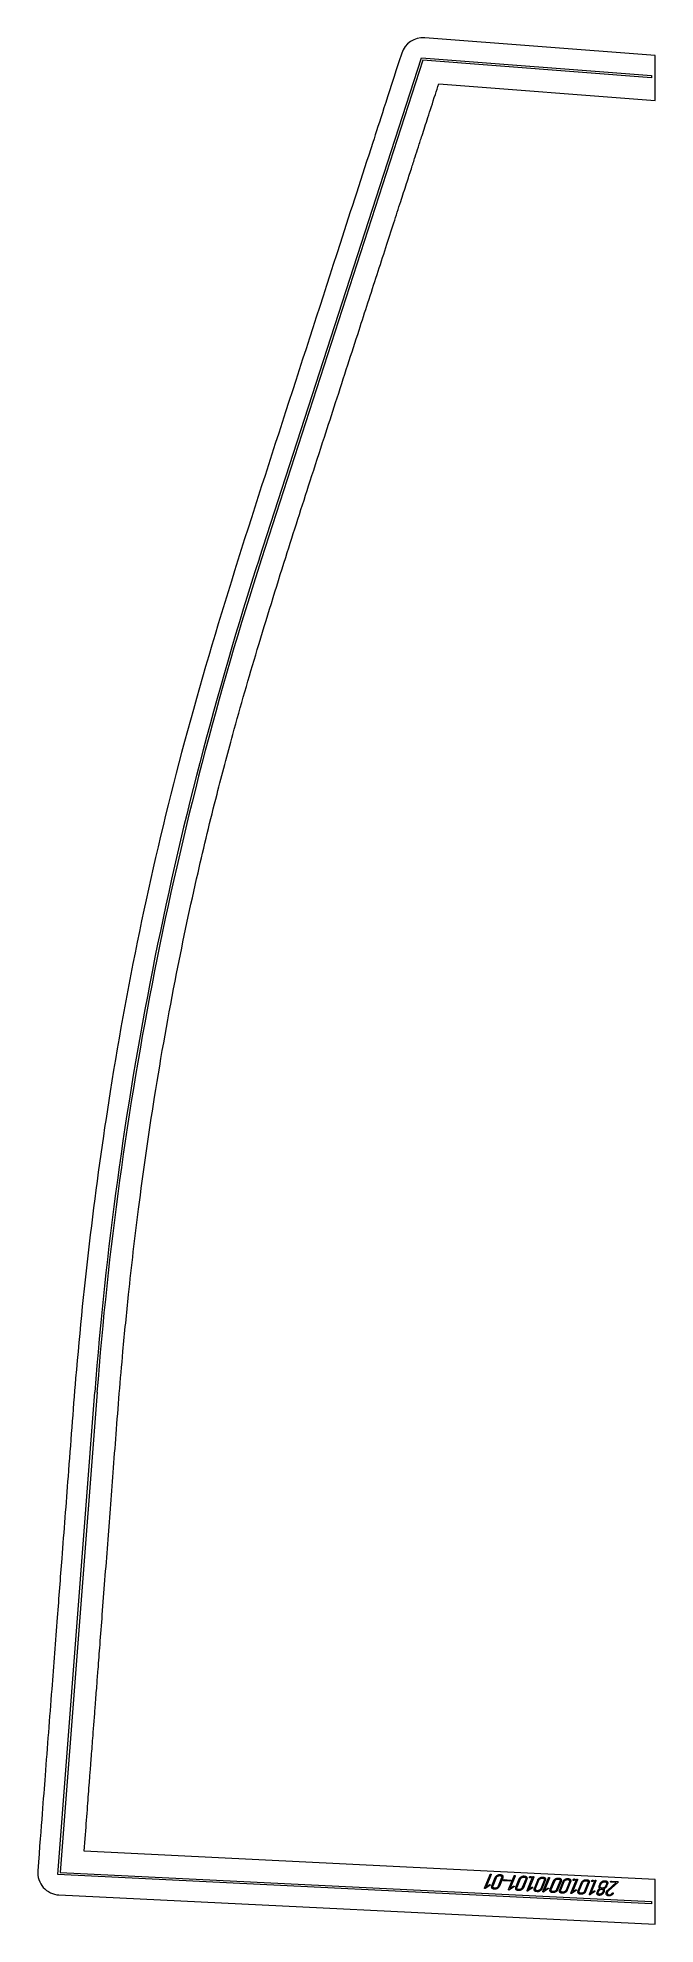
# Model space of a CAD drawing. Header units: millimetres. Extents: x 638 to 1466, y 0 to 2527.
import ezdxf

# ---------------------------------------------------------------- set-up
doc = ezdxf.new("R2010")
doc.units = ezdxf.units.MM
doc.linetypes.add('K5LT_BASIC', pattern=[0])
doc.layers.add('Engraving', color=7, linetype='Continuous')

msp = doc.modelspace()

# ---------------------------------------------------------------- linework, layer by layer
at = {"color": 143, "linetype": 'K5LT_BASIC', "lineweight": 15, "true_color": 0x33acca}
for p, q in [((1466.2, 2503.4), (1157, 2527.2)), ((1466.2, 2473.3), (1466.2, 2503.4)), ((1175.9, 2465.6), (1466.2, 2443.2)), ((1466.2, 2443.2), (1466.2, 2473.3)), ((1466.2, 60.1), (700.4, 97.8)), ((1466.2, 27), (1466.2, 60.1)), ((666.6, 39.4), (1466.2, 0)), ((1466.2, 0), (1466.2, 27))]:
    msp.add_line(p, q, dxfattribs=at)
for centre, start, end in [((1154.7, 2497.3), 85.5944, 162.0433), ((668.1, 69.3), 175.6028, 267.1824)]:
    msp.add_arc(centre, 30, start, end, dxfattribs=at)
for points, knots in [([(1126.2, 2506.5), (1105.5, 2442.7), (1081.8, 2369.7), (1033.8, 2221.5), (946.1, 1950.6), (824.1, 1577.2), (733.1, 1141.8), (694.6, 815.4), (679.4, 607.1), (671.1, 500.4), (663.8, 405.4), (656.4, 308.4), (648.5, 206.3), (643.1, 136.3), (638.2, 71.6)], [0.181955, 0.181955, 0.181955, 0.181955, 0.606807, 1.291624, 2.436653, 4.729106, 6.953842, 8.809289, 9.445033, 9.975855, 10.358015, 10.823447, 11.383072, 11.839148, 11.839148, 11.839148, 11.839148]), ([(700.4, 97.8), (701.6, 113.7), (703.8, 142.1), (705.9, 169.6), (707.3, 188.5), (708.1, 199), (708.7, 206.7), (709.4, 215), (710.2, 225.7), (711.2, 238.9), (712.4, 255), (713.9, 273.5), (715.6, 295.7), (717.3, 318.3), (719.4, 345.2), (721.8, 376.8), (724.9, 416.8), (728.3, 461.7), (732, 509), (735.7, 557), (739.4, 606.2), (743.3, 657.7), (747.5, 711.7), (752.9, 773.9), (761, 856.4), (774.3, 970.1), (794.8, 1113.8), (821.6, 1264.1), (850.3, 1399.3), (876.1, 1505.8), (902.5, 1605.4), (933.1, 1711.1), (968.3, 1824.2), (998.7, 1918.9), (1021.2, 1988.1), (1038, 2040), (1053.5, 2087.8), (1068, 2132.3), (1081, 2172.6), (1093, 2209.6), (1104.6, 2245.3), (1115.1, 2277.9), (1124.4, 2306.4), (1132.2, 2330.5), (1138.7, 2350.5), (1143.9, 2366.7), (1148.6, 2381.3), (1154, 2397.9), (1161, 2419.5), (1168.8, 2443.6), (1174.3, 2460.6), (1175.9, 2465.6)], [0, 0, 0, 0, 0.570915, 1.195858, 1.517762, 1.722078, 1.848554, 1.993111, 2.233879, 2.505669, 2.806903, 3.225755, 3.650925, 4.175018, 4.619769, 5.307957, 6.13001, 7.085474, 8.07845, 9.047224, 10.04676, 11.105211, 12.228642, 13.397406, 14.979417, 17.358333, 20.476456, 23.949208, 26.79166, 29.026666, 30.735068, 33.186324, 35.843302, 38.04927, 39.313361, 40.315371, 41.401607, 42.403841, 43.19663, 44.007542, 44.792693, 45.504711, 46.116795, 46.636174, 47.063102, 47.405273, 47.696707, 47.999618, 48.417285, 48.837344, 49, 49, 49, 49])]:
    msp.add_open_spline(points, degree=3, knots=knots, dxfattribs=at)
at = {"layer": 'Engraving', "color": 143, "linetype": 'K5LT_BASIC', "lineweight": 15, "true_color": 0x33acca}
for p, q in [((935.3, 1830), (1152.6, 2500.5)), ((1154.7, 2497.3), (938.1, 1829.1)), ((1152.6, 2500.5), (1461.2, 2476.7)), ((1461.2, 2473.7), (1154.7, 2497.3)), ((1461.2, 2476.7), (1461.2, 2473.7)), ((664.9, 66.5), (714.6, 712.9)), ((717.6, 712.7), (668.1, 69.3)), ((1461.2, 27.3), (664.9, 66.5)), ((668.1, 69.3), (1461.2, 30.3)), ((1237.3, 48.5), (1244.7, 66.6)), ((1244.3, 51.9), (1238.3, 48)), ((1246.1, 66.5), (1239.4, 50.1)), ((1239.4, 50.1), (1243.7, 52.9)), ((1247.2, 51.5), (1251.7, 62.6)), ((1248.6, 51.4), (1253.1, 62.6)), ((1260.2, 62.1), (1255.7, 51)), ((1257.1, 65.2), (1258.5, 65.1)), ((1261.6, 62.1), (1257.1, 50.9)), ((1257.7, 66.6), (1259.1, 66.5)), ((1271.3, 57.9), (1262.8, 58.4)), ((1263.4, 59.8), (1271.9, 59.3)), ((1269.6, 46.6), (1276.9, 64.7)), ((1278.3, 64.6), (1271.7, 48.2)), ((1271.7, 48.2), (1275.9, 51)), ((1279.4, 49.6), (1283.9, 60.7)), ((1280.8, 49.5), (1285.3, 60.7)), ((1292.4, 60.2), (1287.9, 49.1)), ((1289.3, 63.3), (1290.7, 63.2)), ((1293.9, 60.2), (1289.3, 49)), ((1289.9, 64.7), (1291.3, 64.6)), ((1294.4, 45.2), (1301.7, 63.2)), ((1303.2, 63.2), (1296.5, 46.8)), ((1304.2, 48.1), (1308.7, 59.3)), ((1305.6, 48.1), (1310.2, 59.2)), ((1317.3, 58.8), (1312.7, 47.6)), ((1314.1, 61.8), (1315.6, 61.7)), ((1318.7, 58.7), (1314.2, 47.6)), ((1314.7, 63.2), (1316.1, 63.1)), ((1315.5, 43.9), (1322.9, 62)), ((1324.3, 61.9), (1317.6, 45.5)), ((1325.3, 46.9), (1329.9, 58)), ((1326.8, 46.8), (1331.3, 57.9)), ((1338.4, 57.5), (1333.9, 46.4)), ((1335.3, 60.5), (1336.7, 60.5)), ((1339.8, 57.4), (1335.3, 46.3)), ((1335.8, 61.9), (1337.3, 61.9)), ((1338, 46.1), (1342.5, 57.3)), ((1339.4, 46.1), (1344, 57.2)), ((1351.1, 56.8), (1346.5, 45.6)), ((1347.9, 59.8), (1349.4, 59.7)), ((1352.5, 56.7), (1348, 45.6)), ((1348.5, 61.2), (1349.9, 61.1)), ((1353, 41.7), (1360.4, 59.8)), ((1361.8, 59.7), (1355.1, 43.3)), ((1362.8, 44.7), (1367.4, 55.8)), ((1364.3, 44.6), (1368.8, 55.7)), ((1375.9, 55.3), (1371.4, 44.2)), ((1372.8, 58.3), (1374.2, 58.2)), ((1377.3, 55.2), (1372.8, 44.1)), ((1373.3, 59.7), (1374.8, 59.6)), ((1377.8, 40.2), (1385.2, 58.3)), ((1386.6, 58.2), (1379.9, 41.8)), ((1391.1, 51.5), (1392.2, 54.3)), ((1392.5, 51.5), (1393.6, 54.2)), ((1397.6, 56.9), (1399, 56.8)), ((1398.2, 58.2), (1399.6, 58.2)), ((1400.7, 53.8), (1399.6, 51)), ((1402.1, 53.7), (1401, 51)), ((1402.6, 45.8), (1413.9, 55.9)), ((1416, 56.1), (1403.5, 45)), ((1413.9, 55.9), (1406.8, 56.3)), ((1407.3, 57.7), (1415.8, 57.2)), ((1251.1, 47), (1249.7, 47.1)), ((1251.7, 48.4), (1250.3, 48.5)), ((1276.5, 50), (1270.6, 46.1)), ((1283.4, 45.1), (1282, 45.2)), ((1283.9, 46.5), (1282.5, 46.6)), ((1301.3, 48.5), (1295.4, 44.6)), ((1296.5, 46.8), (1300.7, 49.6)), ((1308.2, 43.6), (1306.8, 43.7)), ((1308.8, 45), (1307.3, 45.1)), ((1322.5, 47.3), (1316.5, 43.4)), ((1317.6, 45.5), (1321.9, 48.3)), ((1329.3, 42.4), (1327.9, 42.5)), ((1329.9, 43.8), (1328.5, 43.9)), ((1342, 41.6), (1340.6, 41.7)), ((1342.6, 43), (1341.2, 43.1)), ((1360, 45.1), (1354, 41.1)), ((1355.1, 43.3), (1359.4, 46.1)), ((1366.8, 40.2), (1365.4, 40.3)), ((1367.4, 41.6), (1366, 41.6)), ((1384.8, 43.6), (1378.9, 39.7)), ((1379.9, 41.8), (1384.2, 44.6)), ((1388, 41.5), (1388.1, 42.3)), ((1388.1, 42.3), (1388.2, 42.7)), ((1388.2, 42.7), (1388.4, 43.2)), ((1388.4, 43.2), (1389, 44.6)), ((1389.8, 43.1), (1390.4, 44.5)), ((1391.4, 38.7), (1391, 38.7)), ((1391.9, 38.8), (1391.4, 38.7)), ((1392.7, 38.9), (1391.9, 38.8)), ((1395.6, 48.4), (1394.2, 48.5)), ((1396.1, 44.2), (1395.5, 42.7)), ((1397.5, 44.1), (1396.9, 42.6)), ((1403, 44.5), (1402.5, 44)), ((1403.5, 45), (1403, 44.5)), ((1409.8, 41.3), (1409.6, 41)), ((1461.2, 30.3), (1461.2, 27.3))]:
    msp.add_line(p, q, dxfattribs=at)
for radius in [4823, 4820]:
    msp.add_arc((5523.4, 343.1), radius, 162.0436, 175.6025, dxfattribs=at)
for points in [[(1243.7, 52.9), (1244, 53.1), (1244.3, 53.1)], [(1244.3, 53.1), (1244.5, 53.1), (1244.7, 52.9)], [(1244.7, 52.4), (1244.6, 52.3), (1244.3, 51.9)], [(1244.7, 66.6), (1244.8, 67), (1245.1, 67.1)], [(1244.7, 52.9), (1244.8, 52.7), (1244.7, 52.4)], [(1245.1, 67.1), (1245.4, 67.3), (1245.7, 67.3)], [(1245.7, 67.3), (1245.8, 67.3), (1246.1, 67.1)], [(1246.1, 67.1), (1246.3, 66.9), (1246.1, 66.5)], [(1247.2, 48.5), (1246.4, 49.8), (1247.2, 51.5)], [(1248.6, 49.4), (1248.1, 50.3), (1248.6, 51.4)], [(1251.7, 62.6), (1252.4, 64.4), (1254.1, 65.5)], [(1253.1, 62.6), (1253.6, 63.8), (1254.8, 64.5)], [(1254.1, 65.5), (1255.9, 66.7), (1257.7, 66.6)], [(1255.7, 51), (1255.2, 49.9), (1254.1, 49.1)], [(1257.1, 50.9), (1256.4, 49.3), (1254.7, 48.1)], [(1254.8, 64.5), (1255.9, 65.2), (1257.1, 65.2)], [(1258.5, 65.1), (1259.6, 65), (1260.1, 64.1)], [(1259.1, 66.5), (1260.7, 66.4), (1261.5, 65.1)], [(1260.1, 64.1), (1260.7, 63.3), (1260.2, 62.1)], [(1261.5, 65.1), (1262.3, 63.8), (1261.6, 62.1)], [(1262.4, 58.7), (1262.3, 58.9), (1262.4, 59.2)], [(1262.4, 59.2), (1262.5, 59.4), (1262.7, 59.6)], [(1262.8, 58.4), (1262.5, 58.4), (1262.4, 58.7)], [(1262.7, 59.6), (1263, 59.8), (1263.4, 59.8)], [(1271.9, 58.2), (1271.7, 57.9), (1271.3, 57.9)], [(1271.9, 59.3), (1272.2, 59.3), (1272.3, 59.1)], [(1272.3, 58.6), (1272.2, 58.4), (1271.9, 58.2)], [(1272.3, 59.1), (1272.4, 58.9), (1272.3, 58.6)], [(1275.9, 51), (1276.2, 51.2), (1276.5, 51.2)], [(1276.5, 51.2), (1276.8, 51.2), (1276.9, 51)], [(1276.9, 64.7), (1277, 65), (1277.3, 65.2)], [(1276.9, 51), (1277, 50.8), (1276.9, 50.5)], [(1277.3, 65.2), (1277.6, 65.4), (1277.9, 65.4)], [(1277.9, 65.4), (1278, 65.4), (1278.3, 65.2)], [(1278.3, 65.2), (1278.5, 65), (1278.3, 64.6)], [(1283.9, 60.7), (1284.6, 62.4), (1286.4, 63.6)], [(1285.3, 60.7), (1285.8, 61.8), (1287, 62.6)], [(1286.4, 63.6), (1288.1, 64.8), (1289.9, 64.7)], [(1287, 62.6), (1288.2, 63.3), (1289.3, 63.3)], [(1290.7, 63.2), (1291.8, 63.1), (1292.4, 62.2)], [(1291.3, 64.6), (1292.9, 64.5), (1293.7, 63.2)], [(1292.4, 62.2), (1292.9, 61.4), (1292.4, 60.2)], [(1293.7, 63.2), (1294.6, 61.9), (1293.9, 60.2)], [(1297.5, 62.4), (1297.3, 62.8), (1297.4, 63.1)], [(1297.4, 63.1), (1297.6, 63.5), (1298, 63.8)], [(1298, 62), (1297.7, 62.1), (1297.5, 62.4)], [(1298, 63.8), (1298.4, 64.2), (1298.9, 64.1)], [(1299, 62.4), (1298.6, 62), (1298, 62)], [(1298.9, 64.1), (1299.4, 64.1), (1299.6, 63.8)], [(1299.5, 63), (1299.4, 62.8), (1299, 62.4)], [(1299.6, 63.8), (1299.7, 63.4), (1299.5, 63)], [(1301.7, 63.2), (1301.9, 63.6), (1302.2, 63.8)], [(1302.2, 63.8), (1302.4, 63.9), (1302.7, 63.9)], [(1302.7, 63.9), (1302.9, 63.9), (1303.2, 63.7)], [(1303.2, 63.7), (1303.3, 63.5), (1303.2, 63.2)], [(1308.7, 59.3), (1309.4, 61), (1311.2, 62.1)], [(1310.2, 59.2), (1310.6, 60.4), (1311.8, 61.1)], [(1311.2, 62.1), (1312.9, 63.3), (1314.7, 63.2)], [(1311.8, 61.1), (1313, 61.9), (1314.1, 61.8)], [(1315.6, 61.7), (1316.7, 61.6), (1317.2, 60.8)], [(1316.1, 63.1), (1317.8, 63), (1318.6, 61.7)], [(1317.2, 60.8), (1317.7, 59.9), (1317.3, 58.8)], [(1318.6, 61.7), (1319.4, 60.4), (1318.7, 58.7)], [(1322.9, 62), (1323, 62.3), (1323.3, 62.5)], [(1323.3, 62.5), (1323.6, 62.7), (1323.9, 62.6)], [(1323.9, 62.6), (1324, 62.6), (1324.3, 62.5)], [(1324.3, 62.5), (1324.4, 62.3), (1324.3, 61.9)], [(1329.9, 58), (1330.6, 59.7), (1332.3, 60.9)], [(1331.3, 57.9), (1331.8, 59.1), (1332.9, 59.9)], [(1332.3, 60.9), (1334.1, 62), (1335.8, 61.9)], [(1332.9, 59.9), (1334.1, 60.6), (1335.3, 60.5)], [(1336.7, 60.5), (1337.8, 60.4), (1338.3, 59.5)], [(1337.3, 61.9), (1338.9, 61.8), (1339.7, 60.5)], [(1338.3, 59.5), (1338.8, 58.6), (1338.4, 57.5)], [(1339.7, 60.5), (1340.5, 59.2), (1339.8, 57.4)], [(1342.5, 57.3), (1343.2, 59), (1345, 60.1)], [(1344, 57.2), (1344.4, 58.4), (1345.6, 59.1)], [(1345, 60.1), (1346.7, 61.3), (1348.5, 61.2)], [(1345.6, 59.1), (1346.8, 59.9), (1347.9, 59.8)], [(1349.4, 59.7), (1350.5, 59.6), (1351, 58.8)], [(1349.9, 61.1), (1351.6, 61), (1352.4, 59.7)], [(1351, 58.8), (1351.5, 57.9), (1351.1, 56.8)], [(1352.4, 59.7), (1353.2, 58.4), (1352.5, 56.7)], [(1356, 59.7), (1356.2, 60), (1356.6, 60.4)], [(1356.1, 58.9), (1355.9, 59.3), (1356, 59.7)], [(1356.7, 58.6), (1356.3, 58.6), (1356.1, 58.9)], [(1356.6, 60.4), (1357, 60.7), (1357.5, 60.7)], [(1357.6, 58.9), (1357.2, 58.5), (1356.7, 58.6)], [(1357.5, 60.7), (1358, 60.6), (1358.2, 60.3)], [(1358.2, 59.5), (1358.1, 59.3), (1357.6, 58.9)], [(1358.2, 60.3), (1358.3, 60), (1358.2, 59.5)], [(1360.4, 59.8), (1360.5, 60.1), (1360.8, 60.3)], [(1360.8, 60.3), (1361.1, 60.4), (1361.4, 60.4)], [(1361.4, 60.4), (1361.5, 60.4), (1361.8, 60.2)], [(1361.8, 60.2), (1361.9, 60.1), (1361.8, 59.7)], [(1367.4, 55.8), (1368.1, 57.5), (1369.8, 58.7)], [(1368.8, 55.7), (1369.3, 56.9), (1370.4, 57.7)], [(1369.8, 58.7), (1371.6, 59.8), (1373.3, 59.7)], [(1370.4, 57.7), (1371.6, 58.4), (1372.8, 58.3)], [(1374.2, 58.2), (1375.3, 58.2), (1375.8, 57.3)], [(1374.8, 59.6), (1376.4, 59.5), (1377.2, 58.3)], [(1375.8, 57.3), (1376.4, 56.4), (1375.9, 55.3)], [(1377.2, 58.3), (1378, 57), (1377.3, 55.2)], [(1380.9, 57.5), (1380.7, 57.8), (1380.9, 58.2)], [(1380.9, 58.2), (1381, 58.6), (1381.4, 58.9)], [(1381.5, 57.1), (1381.1, 57.1), (1380.9, 57.5)], [(1381.4, 58.9), (1381.8, 59.2), (1382.4, 59.2)], [(1382.5, 57.5), (1382, 57.1), (1381.5, 57.1)], [(1382.4, 59.2), (1382.9, 59.2), (1383, 58.8)], [(1383, 58.1), (1382.9, 57.8), (1382.5, 57.5)], [(1383, 58.8), (1383.2, 58.5), (1383, 58.1)], [(1385.2, 58.3), (1385.3, 58.6), (1385.6, 58.8)], [(1385.6, 58.8), (1385.9, 59), (1386.2, 59)], [(1386.2, 59), (1386.3, 59), (1386.6, 58.8)], [(1386.6, 58.8), (1386.8, 58.6), (1386.6, 58.2)], [(1390.8, 49.3), (1390.6, 50.4), (1391.1, 51.5)], [(1392.2, 54.3), (1392.9, 56.1), (1394.7, 57.2)], [(1392.5, 49.5), (1392, 50.3), (1392.5, 51.5)], [(1393.6, 54.2), (1394.1, 55.4), (1395.3, 56.2)], [(1394.7, 57.2), (1396.4, 58.4), (1398.2, 58.2)], [(1395.3, 56.2), (1396.4, 56.9), (1397.6, 56.9)], [(1399.6, 51), (1399.1, 49.9), (1398, 49.1)], [(1399, 56.8), (1400.1, 56.7), (1400.7, 55.8)], [(1399.6, 58.2), (1401.2, 58.1), (1402, 56.8)], [(1401, 51), (1400.6, 49.9), (1399.6, 49)], [(1400.7, 55.8), (1401.2, 55), (1400.7, 53.8)], [(1402, 56.8), (1402.9, 55.5), (1402.1, 53.7)], [(1406.3, 57.1), (1406.4, 57.3), (1406.7, 57.5)], [(1406.4, 56.6), (1406.2, 56.8), (1406.3, 57.1)], [(1406.8, 56.3), (1406.5, 56.3), (1406.4, 56.6)], [(1406.7, 57.5), (1407, 57.7), (1407.3, 57.7)], [(1415.8, 57.2), (1416.1, 57.2), (1416.2, 57)], [(1416.2, 56.4), (1416.1, 56.2), (1416, 56.1)], [(1416.2, 57), (1416.3, 56.7), (1416.2, 56.4)], [(1237.3, 48), (1237.2, 48.2), (1237.3, 48.5)], [(1237.8, 47.8), (1237.5, 47.8), (1237.3, 48)], [(1238.3, 48), (1238.1, 47.8), (1237.8, 47.8)], [(1249.7, 47.1), (1248, 47.2), (1247.2, 48.5)], [(1250.3, 48.5), (1249.1, 48.6), (1248.6, 49.4)], [(1254.7, 48.1), (1252.9, 46.9), (1251.1, 47)], [(1254.1, 49.1), (1252.9, 48.3), (1251.7, 48.4)], [(1269.6, 46.1), (1269.4, 46.3), (1269.6, 46.6)], [(1270, 45.9), (1269.7, 45.9), (1269.6, 46.1)], [(1270.6, 46.1), (1270.3, 45.9), (1270, 45.9)], [(1276.9, 50.5), (1276.9, 50.4), (1276.5, 50)], [(1279.4, 46.6), (1278.7, 47.9), (1279.4, 49.6)], [(1282, 45.2), (1280.2, 45.3), (1279.4, 46.6)], [(1280.8, 47.5), (1280.3, 48.4), (1280.8, 49.5)], [(1282.5, 46.6), (1281.3, 46.7), (1280.8, 47.5)], [(1286.9, 46.2), (1285.2, 45), (1283.4, 45.1)], [(1286.3, 47.2), (1285.1, 46.4), (1283.9, 46.5)], [(1287.9, 49.1), (1287.4, 48), (1286.3, 47.2)], [(1289.3, 49), (1288.6, 47.4), (1286.9, 46.2)], [(1294.4, 44.7), (1294.3, 44.9), (1294.4, 45.2)], [(1294.8, 44.4), (1294.5, 44.5), (1294.4, 44.7)], [(1295.4, 44.6), (1295.1, 44.4), (1294.8, 44.4)], [(1300.7, 49.6), (1301, 49.8), (1301.3, 49.7)], [(1301.3, 49.7), (1301.6, 49.7), (1301.7, 49.5)], [(1301.7, 49), (1301.7, 48.9), (1301.3, 48.5)], [(1301.7, 49.5), (1301.9, 49.3), (1301.7, 49)], [(1304.3, 45.1), (1303.5, 46.4), (1304.2, 48.1)], [(1306.8, 43.7), (1305, 43.8), (1304.3, 45.1)], [(1305.7, 46.1), (1305.2, 46.9), (1305.6, 48.1)], [(1307.3, 45.1), (1306.2, 45.2), (1305.7, 46.1)], [(1311.7, 44.7), (1310, 43.5), (1308.2, 43.6)], [(1311.1, 45.7), (1309.9, 45), (1308.8, 45)], [(1312.7, 47.6), (1312.3, 46.5), (1311.1, 45.7)], [(1314.2, 47.6), (1313.5, 45.9), (1311.7, 44.7)], [(1315.5, 43.4), (1315.4, 43.6), (1315.5, 43.9)], [(1316, 43.2), (1315.7, 43.2), (1315.5, 43.4)], [(1316.5, 43.4), (1316.2, 43.2), (1316, 43.2)], [(1321.9, 48.3), (1322.2, 48.5), (1322.4, 48.5)], [(1322.4, 48.5), (1322.7, 48.5), (1322.9, 48.3)], [(1322.9, 47.7), (1322.8, 47.6), (1322.5, 47.3)], [(1322.9, 48.3), (1323, 48), (1322.9, 47.7)], [(1325.4, 43.9), (1324.6, 45.2), (1325.3, 46.9)], [(1327.9, 42.5), (1326.2, 42.6), (1325.4, 43.9)], [(1326.8, 44.8), (1326.3, 45.7), (1326.8, 46.8)], [(1328.5, 43.9), (1327.3, 43.9), (1326.8, 44.8)], [(1332.9, 43.5), (1331.1, 42.3), (1329.3, 42.4)], [(1332.2, 44.5), (1331.1, 43.7), (1329.9, 43.8)], [(1333.9, 46.4), (1333.4, 45.2), (1332.2, 44.5)], [(1335.3, 46.3), (1334.6, 44.6), (1332.9, 43.5)], [(1338.1, 43.1), (1337.3, 44.4), (1338, 46.1)], [(1340.6, 41.7), (1338.8, 41.8), (1338.1, 43.1)], [(1339.5, 44.1), (1339, 44.9), (1339.4, 46.1)], [(1341.2, 43.1), (1340, 43.2), (1339.5, 44.1)], [(1345.5, 42.7), (1343.8, 41.5), (1342, 41.6)], [(1344.9, 43.7), (1343.7, 43), (1342.6, 43)], [(1346.5, 45.6), (1346.1, 44.5), (1344.9, 43.7)], [(1348, 45.6), (1347.3, 43.9), (1345.5, 42.7)], [(1353, 41.2), (1352.9, 41.4), (1353, 41.7)], [(1353.5, 41), (1353.2, 41), (1353, 41.2)], [(1354, 41.1), (1353.7, 41), (1353.5, 41)], [(1359.4, 46.1), (1359.7, 46.3), (1359.9, 46.3)], [(1359.9, 46.3), (1360.2, 46.3), (1360.4, 46)], [(1360.4, 45.5), (1360.3, 45.4), (1360, 45.1)], [(1360.4, 46), (1360.5, 45.8), (1360.4, 45.5)], [(1362.9, 41.6), (1362.1, 42.9), (1362.8, 44.7)], [(1365.4, 40.3), (1363.7, 40.4), (1362.9, 41.6)], [(1364.3, 42.6), (1363.8, 43.5), (1364.3, 44.6)], [(1366, 41.6), (1364.8, 41.7), (1364.3, 42.6)], [(1370.4, 41.2), (1368.6, 40.1), (1366.8, 40.2)], [(1369.7, 42.3), (1368.6, 41.5), (1367.4, 41.6)], [(1371.4, 44.2), (1370.9, 43), (1369.7, 42.3)], [(1372.8, 44.1), (1372.1, 42.4), (1370.4, 41.2)], [(1377.9, 39.7), (1377.7, 39.9), (1377.8, 40.2)], [(1378.3, 39.5), (1378, 39.5), (1377.9, 39.7)], [(1378.9, 39.7), (1378.6, 39.5), (1378.3, 39.5)], [(1384.2, 44.6), (1384.5, 44.8), (1384.8, 44.8)], [(1384.8, 44.8), (1385.1, 44.8), (1385.2, 44.6)], [(1385.2, 44.1), (1385.2, 43.9), (1384.8, 43.6)], [(1385.2, 44.6), (1385.3, 44.3), (1385.2, 44.1)], [(1388.4, 40.1), (1388, 40.8), (1388, 41.5)], [(1391, 38.7), (1389.2, 38.8), (1388.4, 40.1)], [(1389, 44.6), (1389.4, 45.6), (1390.1, 46.3)], [(1389.8, 41.1), (1389.3, 41.9), (1389.8, 43.1)], [(1391.5, 40.1), (1390.3, 40.2), (1389.8, 41.1)], [(1390.1, 46.3), (1390.8, 47.1), (1391.9, 47.7)], [(1390.4, 44.5), (1390.9, 45.7), (1392, 46.4)], [(1391.9, 47.7), (1391.1, 48.2), (1390.8, 49.3)], [(1393.8, 40.8), (1392.7, 40.1), (1391.5, 40.1)], [(1392, 46.4), (1393.2, 47.2), (1394.4, 47.1)], [(1394.2, 48.5), (1393, 48.6), (1392.5, 49.5)], [(1394.5, 39.8), (1393.6, 39.2), (1392.7, 38.9)], [(1395.5, 42.7), (1395, 41.6), (1393.8, 40.8)], [(1394.4, 47.1), (1395.5, 47), (1396, 46.2)], [(1396.9, 42.6), (1396.2, 41), (1394.5, 39.8)], [(1398, 49.1), (1396.8, 48.4), (1395.6, 48.4)], [(1396, 46.2), (1396.5, 45.3), (1396.1, 44.2)], [(1399.6, 49), (1398.6, 48), (1397.2, 47.4)], [(1397.2, 47.4), (1397.7, 46.8), (1397.8, 45.9)], [(1397.8, 45.9), (1397.9, 45), (1397.5, 44.1)], [(1400.8, 39.5), (1399.7, 41.1), (1400.5, 43.1)], [(1400.5, 43.1), (1400.8, 43.7), (1401.2, 44.4)], [(1403.8, 38), (1401.8, 38.1), (1400.8, 39.5)], [(1401.2, 44.4), (1401.7, 45), (1402.6, 45.8)], [(1402, 43), (1401.4, 41.6), (1402.1, 40.5)], [(1402.5, 44), (1402.2, 43.5), (1402, 43)], [(1402.1, 40.5), (1402.5, 40.1), (1403.1, 39.7)], [(1403.1, 39.7), (1403.6, 39.4), (1404.4, 39.4)], [(1406.8, 38.6), (1405.3, 37.9), (1403.8, 38)], [(1404.4, 39.4), (1405.3, 39.3), (1406.4, 39.8)], [(1406.4, 39.8), (1407.5, 40.3), (1408.5, 41.6)], [(1409.6, 41), (1408.4, 39.4), (1406.8, 38.6)], [(1408.5, 41.6), (1408.7, 41.8), (1408.9, 41.9)], [(1408.9, 41.9), (1409.1, 42), (1409.3, 42)], [(1409.3, 42), (1409.6, 42), (1409.8, 41.8)], [(1409.8, 41.8), (1409.9, 41.6), (1409.8, 41.3)]]:
    msp.add_open_spline(points, degree=2, dxfattribs=at)

doc.saveas('drawing.dxf')
